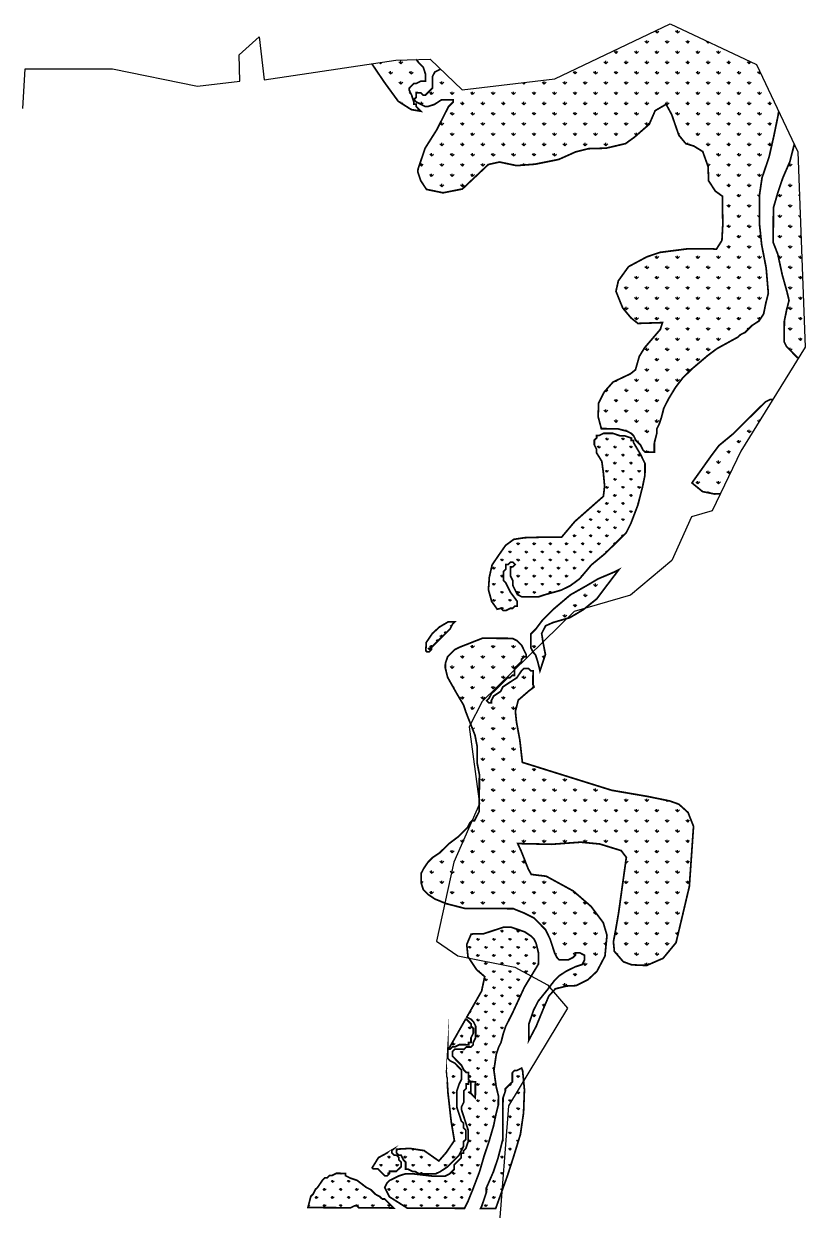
# Model space of a CAD drawing. Header units: metres. Extents: x 335517 to 338331, y 1782039 to 1785453.
# Drawn here: x 336960 to 338331, y 1783373 to 1785453 of the extents above; entities that cross this region are included whole.
import ezdxf

# ---------------------------------------------------------------- set-up
doc = ezdxf.new("R2010")
doc.units = ezdxf.units.M
doc.layers.add('MANGROOVES', color=112, linetype='Continuous')
pattern_1 = [(90, (0, 0), (-14.14213562, 14.14213562), [3.75, -24.53427125999999]), (45, (0, 0), (-14.14213562373095, 14.14213562373095), [3.75, -16.25]), (135, (0, 0), (-14.14213562373095, -14.14213562373095), [3.75, -16.25])]
pattern_2 = [(90, (0, 0), (-17.96051224, 17.96051224), [4.7625, -31.15852448]), (45, (0, 0), (-17.96051224213831, 17.96051224213831), [4.7625, -20.6375]), (135, (0, 0), (-17.96051224213831, -17.9605122421383), [4.7625, -20.6375])]

msp = doc.modelspace()

# ---------------------------------------------------------------- hatches: boundary and pattern name
at = {"layer": 'MANGROOVES'}
h = msp.add_hatch(dxfattribs=at)
h.set_pattern_fill('GRASS', color=256)
h.set_pattern_definition(pattern_2)
h.paths.add_polyline_path([(338245.2695609576, 1785381.242538804), (338093.6015910167, 1785452.733167683), (337891.498340521, 1785355.958040661), (337729.1105727133, 1785336.903762155), (337691.2920172798, 1785373.140265271), (337689.2616746431, 1785372.138944991), (337681.143931155, 1785368.135452654), (337677.0514902354, 1785360.061255566), (337676.939452429, 1785339.819753277), (337672.8694190706, 1785335.793856647), (337668.7993013797, 1785331.767960483), (337664.7292680213, 1785327.742063852), (337660.6815578916, 1785327.764468146), (337656.6563396557, 1785331.835172431), (337652.6087138586, 1785331.857576258), (337648.5610037289, 1785331.879980551), (337648.5161886064, 1785323.783379636), (337644.446155248, 1785319.757483005), (337648.4713734839, 1785315.686778721), (337656.5443018494, 1785311.593670142), (337664.6172302149, 1785307.500561564), (337668.664856012, 1785307.478157737), (337680.8302252972, 1785311.459246247), (337693.0180864763, 1785319.488634748), (337701.1133380705, 1785319.443827094), (337709.2086739973, 1785319.399018973), (337713.256384127, 1785319.376614679), (337713.2339765657, 1785315.328314221), (337705.0938255163, 1785307.276521427), (337696.9088593444, 1785291.128127717), (337684.6314522529, 1785266.905536919), (337664.2138936453, 1785234.631068994), (337660.0989608318, 1785222.508571915), (337655.9841123509, 1785210.386074369), (337651.8692638699, 1785198.263576823), (337651.1898378151, 1785193.687970909), (337656.3857971953, 1785177.823684133), (337666.5565551066, 1785162.393384321), (337695.582592438, 1785156.424733039), (337729.4645810993, 1785163.070097079), (337775.0552432613, 1785206.035103136), (337794.565965236, 1785210.368491604), (337824.6156749582, 1785204.052584739), (337857.1075790622, 1785206.605887018), (337898.520014501, 1785214.917804275), (337927.9938491691, 1785228.078773199), (337950.5888243507, 1785233.761699429), (337981.361977273, 1785234.616280407), (338015.5934331428, 1785242.626283522), (338031.0395750772, 1785253.815072334), (338057.147690806, 1785276.560755997), (338067.5359095936, 1785300.418398085), (338086.742547313, 1785311.586336475), (338096.5562741552, 1785293.424866129), (338109.0284605132, 1785257.33781674), (338121.2541264353, 1785242.579429563), (338135.2477819542, 1785238.402217971), (338150.9204048866, 1785228.749419729), (338160.3469187795, 1785202.390616593), (338161.2344413183, 1785177.445614685), (338173.0993678436, 1785159.272790838), (338185.3453028869, 1785150.502627281), (338186.0947853129, 1785100.618371829), (338184.5741507197, 1785072.953552481), (338174.9169393552, 1785057.633001547), (338163.6393069729, 1785058.378710512), (338124.6652841665, 1785058.252772543), (338076.0851061509, 1785052.03042506), (338053.136955632, 1785044.299629562), (338020.9055697406, 1785027.054131969), (338002.9907598363, 1785002.213237859), (337998.7863220136, 1784983.787697524), (338010.5907375377, 1784954.682549945), (338025.1943053254, 1784937.177854269), (338037.2795075917, 1784927.536439326), (338080.3991461107, 1784928.933873561), (338076.5127945457, 1784916.957493921), (338064.4288468855, 1784902.845040715), (338049.0495316546, 1784884.933347837), (338039.688005439, 1784869.715137888), (338033.0098072744, 1784846.301700389), (338024.2392648544, 1784839.260594498), (337993.5984291778, 1784824.705510688), (337978.2221323982, 1784807.339145082), (337968.290751894, 1784787.761229708), (337967.6122316181, 1784763.769203814), (337973.1722946195, 1784743.061520606), (337985.315340676, 1784742.994308191), (338001.505928197, 1784742.904692416), (338017.6741924894, 1784738.766775717), (338025.7471208549, 1784734.673667139), (338029.7723390907, 1784730.602962854), (338033.7751497653, 1784722.483958112), (338041.8256705696, 1784714.342549076), (338045.8285655767, 1784706.223543867), (338049.8537838125, 1784702.152839582), (338053.9014096097, 1784702.130435755), (338061.9967455365, 1784702.085627635), (338066.0444556661, 1784702.063223341), (338066.0892707887, 1784710.159824256), (338066.1340859112, 1784718.256425171), (338070.2713419534, 1784734.427223175), (338070.3161570759, 1784742.52382409), (338074.4085979956, 1784750.598021178), (338078.5235308091, 1784762.720518257), (338082.6607868513, 1784778.891316261), (338090.8457530232, 1784795.039709971), (338103.1007525534, 1784815.214000311), (338115.3333445225, 1784831.339990194), (338131.6136466211, 1784847.443575783), (338160.0817255662, 1784871.57655034), (338176.3395357711, 1784883.631835938), (338212.8805430817, 1784903.671701916), (338216.9505764401, 1784907.697598547), (338225.0683199282, 1784911.701090883), (338237.2785043359, 1784923.778780309), (338249.4662811824, 1784931.808169276), (338257.628839793, 1784943.908262528), (338261.7885881958, 1784964.127444855), (338265.925844238, 1784980.298242859), (338262.1247016149, 1785024.85195172), (338254.2534413008, 1785065.379764417), (338250.4073992225, 1785101.836872829), (338250.5194370289, 1785122.078375118), (338250.5418445902, 1785126.126675575), (338250.6986975191, 1785154.464778779), (338254.9032605776, 1785182.780477688), (338267.247890353, 1785219.147969859), (338275.544894798, 1785255.53795019), (338283.8643063375, 1785295.976146646), (338283.8839231406, 1785299.520249995)])
h = msp.add_hatch(dxfattribs=at)
h.set_pattern_fill('GRASS', color=256)
h.set_pattern_definition(pattern_2)
h.paths.add_polyline_path([(337664.9085285115, 1785360.128467513), (337664.9309360727, 1785364.176767971), (337660.9504486269, 1785376.344073638), (337652.9000121552, 1785384.485482207), (337648.9900227259, 1785389.760173531), (337613.1280716117, 1785388.770354909), (337570.8217356338, 1785382.460254735), (337593.0873369589, 1785349.630674205), (337617.0583150895, 1785316.796563086), (337639.9620468332, 1785302.265585187), (337656.4770791825, 1785299.448768752), (337648.4265583613, 1785307.590177805), (337648.4489659226, 1785311.638478263), (337644.4013401255, 1785311.66088209), (337644.4237476868, 1785315.709182548), (337640.4432602409, 1785327.876488214), (337636.4404495663, 1785335.995492957), (337636.4628571276, 1785340.043793414), (337644.603008177, 1785348.095586209), (337648.6506339741, 1785348.073182382), (337656.7683774621, 1785352.076674719), (337664.8637133889, 1785352.031866598)])
h = msp.add_hatch(dxfattribs=at)
h.set_pattern_fill('GRASS', color=256)
h.set_pattern_definition(pattern_2)
h.paths.add_polyline_path([(338317.5167645505, 1785228.340703739), (338311.4124129008, 1785241.259772197), (338303.6320447348, 1785210.849732634), (338291.3321457494, 1785182.578841845), (338283.1024487875, 1785158.333846753), (338274.8502599319, 1785130.040551671), (338274.5141465128, 1785069.316044806), (338282.4974446332, 1785049.029734397), (338290.391028176, 1785012.550222624), (338298.3295111739, 1784984.1673113), (338302.2875910585, 1784967.951705176), (338298.1502502169, 1784951.780823306), (338293.9905866135, 1784931.561724845), (338293.7889185621, 1784895.127020727), (338297.7917292366, 1784887.008015984), (338305.8422500408, 1784878.866606948), (338318.4293860898, 1784866.137321287), (338330.726874778, 1784885.989019506)])
h = msp.add_hatch(dxfattribs=at)
h.set_pattern_fill('GRASS', color=256)
h.set_pattern_definition(pattern_2)
h.paths.add_polyline_path([(338273.759529574, 1784794.027272357), (338268.9427217499, 1784794.053933648), (338260.8250625944, 1784790.050440844), (338228.264458397, 1784757.843269666), (338203.8440895816, 1784733.687890816), (338179.4461283274, 1784713.580812423), (338167.2134520258, 1784697.454823007), (338131.9962691571, 1784647.985454191), (338150.6643008894, 1784632.771547364), (338171.6621457165, 1784628.570823144), (338181.9205521901, 1784629.068035799), (338217.7268041582, 1784703.574271462)])
h = msp.add_hatch(dxfattribs=at)
h.set_pattern_fill('GRASS', color=256, scale=20)
h.set_pattern_definition(pattern_1)
h.paths.add_polyline_path([(338024.8732254985, 1784576.789864958), (338037.1954477126, 1784609.109056672), (338045.4700441295, 1784641.450652212), (338049.6297077331, 1784661.669750673), (338049.7417460062, 1784681.911337294), (338041.7360403244, 1784698.149347245), (338029.7051164069, 1784718.458061481), (338029.7275239681, 1784722.506361939), (338025.679898171, 1784722.528765766), (338025.7023057323, 1784726.577066224), (338013.5816672371, 1784730.692579096), (338005.4864156429, 1784730.73738675), (337993.3657771477, 1784734.852899622), (337985.2705255534, 1784734.897707276), (337977.1751896266, 1784734.942515397), (337969.0574461386, 1784730.93902306), (337965.0098203415, 1784730.961426887), (337964.9874127802, 1784726.913126429), (337960.9172950892, 1784722.887230265), (337960.8724799667, 1784714.79062935), (337964.8753749739, 1784706.671624141), (337964.841763632, 1784700.599173454), (337974.0049672984, 1784685.800290334), (337976.6258917874, 1784666.357405792), (337978.8794573724, 1784642.144642128), (337976.7349390713, 1784624.43238388), (337961.6544746388, 1784611.222731909), (337926.6942186804, 1784580.398987418), (337903.3012396455, 1784552.705764837), (337870.9000983924, 1784552.885106901), (337839.1754120458, 1784552.038162345), (337819.7177628293, 1784549.078198358), (337805.3345792528, 1784538.591514526), (337792.958121382, 1784520.935854704), (337781.6105320498, 1784504.297078355), (337776.7149166578, 1784482.509842047), (337775.2298741023, 1784460.703728), (337780.9148382398, 1784440.221305518), (337790.6264283006, 1784426.609556903), (337797.375161444, 1784428.257373073), (337801.4004640124, 1784424.186668322), (337805.4480898095, 1784424.164264495), (337813.5658332976, 1784428.167756832), (337817.6134590947, 1784428.145353005), (337821.6835767857, 1784432.171249169), (337825.7312025828, 1784432.148845342), (337825.7760177053, 1784440.245446257), (337813.7226862265, 1784456.505860035), (337809.7198755519, 1784464.624864778), (337805.7169805448, 1784472.743869987), (337801.6917623089, 1784476.814574271), (337801.781392554, 1784493.007776102), (337805.8514259124, 1784497.033672732), (337805.896241035, 1784505.130273648), (337809.9439511646, 1784505.107869354), (337814.013984523, 1784509.133765985), (337818.0616103201, 1784509.111362157), (337822.0869128886, 1784505.040657406), (337818.0167951976, 1784501.014761242), (337813.9691694005, 1784501.037165069), (337813.8795391554, 1784484.843963239), (337817.8823498299, 1784476.724958496), (337817.8375347074, 1784468.628357581), (337825.8432403891, 1784452.39034763), (337833.9161687546, 1784448.297239051), (337862.2498023321, 1784448.140410862), (337874.4151716174, 1784452.121499372), (337902.7936203174, 1784460.061272098), (337919.029022961, 1784468.068257238), (337935.2869174983, 1784480.12354237), (337955.6596605167, 1784504.301325047), (337980.0576217709, 1784524.40840344), (338000.407957228, 1784544.53788566), (338004.4780749189, 1784548.563781823), (338016.6882593266, 1784560.641471249)])
h = msp.add_hatch(dxfattribs=at)
h.set_pattern_fill('GRASS', color=256)
h.set_pattern_definition(pattern_2)
h.paths.add_polyline_path([(337965.2325672582, 1784444.892579512), (337983.9990121281, 1784469.835717392), (338003.6708225968, 1784495.681431838), (337996.0690331343, 1784491.932383537), (337967.668176873, 1784479.944310354), (337947.3626565385, 1784467.911429049), (337918.9393927159, 1784451.875055408), (337890.4713137707, 1784427.742080851), (337870.1209783137, 1784407.612598632), (337857.8883858779, 1784391.486524416), (337849.7482348286, 1784383.434731622), (337849.6137894609, 1784359.144928876), (337853.6166844681, 1784351.025923667), (337857.6419027039, 1784346.955219382), (337861.6223901498, 1784334.787913716), (337865.5803857018, 1784318.572308058), (337870.60839477, 1784333.91543988), (337875.1173690133, 1784347.302914212), (337870.8039717049, 1784369.276265102), (337868.5638510637, 1784384.27343448), (337875.3953893795, 1784397.531940124), (337888.5216662946, 1784403.368776364), (337917.9244727081, 1784411.859187672), (337941.2320934411, 1784425.659698092)])
h.paths.add_polyline_path([(337708.1250507287, 1784392.31547255), (337712.2174921152, 1784400.389753971), (337716.2788584399, 1784404.407077556), (337704.6107208671, 1784404.422170487), (337689.554855518, 1784395.643459332), (337676.8713352997, 1784384.124789457), (337666.2115201819, 1784368.50474868), (337665.4117285304, 1784354.091860486), (337667.4243798146, 1784352.056508111), (337671.4720056117, 1784352.034104284), (337675.5420389701, 1784356.060000914), (337675.5644465314, 1784360.108301372), (337679.6345642223, 1784364.134197536), (337687.7747152717, 1784372.18599033), (337695.9147819884, 1784380.237783592)])
h.paths.add_polyline_path([(337991.177976277, 1784109.334486918), (337834.7036391968, 1784158.253719086), (337830.2098549163, 1784197.645326266), (337824.34454193, 1784229.198845702), (337822.4333878053, 1784247.652599259), (337827.5760169071, 1784267.408642676), (337846.4573751432, 1784283.735327113), (337855.3043839476, 1784290.290214889), (337853.3029786103, 1784294.34971726), (337853.4374239779, 1784318.639520006), (337849.3897138482, 1784318.6619243), (337845.3644956124, 1784322.732628584), (337837.2691596856, 1784322.777436705), (337833.1991263272, 1784318.751540074), (337825.0365677166, 1784306.651446822), (337800.6610140236, 1784290.592668887), (337796.5684887714, 1784282.518472266), (337784.380711925, 1784274.489083298), (337780.2882710053, 1784266.41488621), (337780.2658634441, 1784262.366585752), (337776.2181533144, 1784262.388990046), (337772.1929350785, 1784266.459694331), (337776.2629684369, 1784270.485590961), (337780.3554936891, 1784278.559787583), (337784.4255270475, 1784282.585684214), (337808.8459801956, 1784306.741062597), (337812.8936059927, 1784306.71865877), (337816.9636393511, 1784310.744555401), (337821.0113494807, 1784310.722151107), (337821.0785721645, 1784322.86705248), (337829.2186388813, 1784330.918845741), (337833.2887565723, 1784334.944741905), (337833.3111641335, 1784338.993042363), (337837.381197492, 1784343.018938993), (337841.4289076216, 1784342.9965347), (337841.4513151829, 1784347.044835157), (337837.4484201758, 1784355.163840366), (337833.4456095012, 1784363.282845109), (337825.3950886969, 1784371.424254145), (337817.3221603314, 1784375.517362723), (337764.702603306, 1784375.808614808), (337724.1363777596, 1784359.839453114), (337716.0186342715, 1784355.835960777), (337707.8785675547, 1784347.784167516), (337703.8084498637, 1784343.758271352), (337699.6936013828, 1784331.635773806), (337699.6487862603, 1784323.539172891), (337703.6067818123, 1784307.323567234), (337719.640600737, 1784278.895847788), (337731.6715246546, 1784258.587133552), (337735.6519277679, 1784246.419828353), (337751.6185240088, 1784205.847207535), (337755.5541119995, 1784185.58330142), (337755.3972590706, 1784157.245198216), (337759.3329313939, 1784136.981291634), (337758.9744099468, 1784072.208399979), (337750.789443775, 1784056.060006269), (337746.7418179778, 1784056.082410097), (337742.6717002869, 1784052.056513933), (337738.5792593672, 1784043.982316844), (337722.2989572685, 1784027.878731255), (337706.0411470637, 1784015.823445657), (337689.760844965, 1783999.719860068), (337677.5730681185, 1783991.690471101), (337669.4329170692, 1783983.638678306), (337661.2703584586, 1783971.538585054), (337657.177917539, 1783963.464387966), (337657.0882872939, 1783947.271186135), (337661.0686904072, 1783935.103880935), (337669.1192112115, 1783926.962471899), (337681.2173578128, 1783918.798659036), (337701.4108403409, 1783910.590038053), (337717.5791046333, 1783906.452121353), (337733.7472845931, 1783902.314205121), (337818.7481853255, 1783901.843720553), (337838.9416678537, 1783893.635099569), (337855.0874402522, 1783885.448882879), (337867.1631792923, 1783873.236769559), (337875.2137000966, 1783865.095360523), (337883.2194057783, 1783848.857350571), (337887.1998088916, 1783836.690045371), (337891.1802958706, 1783824.522655372), (337895.1831065452, 1783816.40365063), (337899.2084091136, 1783812.332945878), (337915.3989966346, 1783812.243330104), (337923.5167401228, 1783816.246822441), (337927.5867734811, 1783820.272719071), (337927.6091810424, 1783824.321019529), (337935.7045169692, 1783824.276211408), (337943.7774453347, 1783820.18310283), (337943.7326302122, 1783812.086501914), (337939.6401892925, 1783804.012304826), (337927.4747356748, 1783800.031216783), (337919.3570765193, 1783796.027723979), (337911.2393330312, 1783792.024231642), (337899.0515561847, 1783783.994842675), (337890.9114051354, 1783775.94304988), (337878.6788131664, 1783759.817059998), (337862.3761035064, 1783739.665173951), (337854.1911373346, 1783723.516780241), (337850.0762888537, 1783711.394282695), (337845.9613560401, 1783699.271785616), (337845.8041090881, 1783670.862495557), (337858.940410967, 1783695.730018481), (337871.4828937012, 1783726.259494593), (337881.0441225371, 1783748.631810954), (337892.4394859837, 1783761.353209906), (337912.599896295, 1783766.271574573), (337928.9622633026, 1783767.019327614), (337949.992823377, 1783777.591578233), (337965.3819991176, 1783791.967546379), (337979.5010003523, 1783818.7442401), (337983.0587710917, 1783855.275555885), (337976.4704113342, 1783877.44381872), (337955.1515899615, 1783905.729595693), (337924.0945986066, 1783932.727940995), (337876.5197236361, 1783958.690762836), (337850.3640792854, 1783961.853507884), (337845.0473476436, 1783971.27219502), (337833.134905905, 1784001.517888582), (337826.5038576906, 1784015.97376821), (337885.218267397, 1784014.642790084), (337936.9140848601, 1784018.380649743), (337970.4516640457, 1784015.177009342), (338007.9693866571, 1784003.568142488), (338016.9640200306, 1783991.781774332), (338003.3710797407, 1783894.11057456), (337998.8641910655, 1783867.979725727), (337994.3685122231, 1783843.8608322), (337995.9534439718, 1783827.085523553), (338011.6237434829, 1783808.890954578), (338026.3579172234, 1783803.444104314), (338052.5246976587, 1783802.29327907), (338081.451888081, 1783814.87573859), (338104.085462264, 1783842.247552264), (338114.3911365563, 1783885.448146753), (338127.4480141824, 1783940.705401877), (338134.7805638111, 1784046.168178141), (338125.1834509315, 1784070.365076029), (338109.157232951, 1784084.872994339), (338093.0183168236, 1784090.60157137), (338053.8669609691, 1784098.592250565)])
h = msp.add_hatch(dxfattribs=at)
h.set_pattern_fill('GRASS', color=256, scale=20)
h.set_pattern_definition(pattern_1)
h.paths.add_polyline_path([(337708.1250507287, 1784392.31547255), (337712.2174921152, 1784400.389753971), (337716.2788584399, 1784404.407077556), (337704.6107208671, 1784404.422170487), (337689.554855518, 1784395.643459332), (337676.8713352997, 1784384.124789457), (337666.2115201819, 1784368.50474868), (337665.4117285304, 1784354.091860486), (337667.4243798146, 1784352.056508111), (337671.4720056117, 1784352.034104284), (337675.5420389701, 1784356.060000914), (337675.5644465314, 1784360.108301372), (337679.6345642223, 1784364.134197536), (337687.7747152717, 1784372.18599033), (337695.9147819884, 1784380.237783592)])
h = msp.add_hatch(dxfattribs=at)
h.set_pattern_fill('GRASS', color=256, scale=20)
h.set_pattern_definition(pattern_1)
h.paths.add_polyline_path([(337838.2246254263, 1783764.089400592), (337862.7346244868, 1783804.437981273), (337862.8466622931, 1783824.679483561), (337858.8886672079, 1783840.895173552), (337854.8857722008, 1783849.014178761), (337850.8605539649, 1783853.084883045), (337838.7624073636, 1783861.248695908), (337826.6417688684, 1783865.36420878), (337814.5212147057, 1783869.479721186), (337802.3782529818, 1783869.546933133), (337765.8821451262, 1783857.603667604), (337749.6914732726, 1783857.693283845), (337744.8388003472, 1783857.113864124), (337737.1415670362, 1783839.010071604), (337739.3457471501, 1783817.785501925), (337754.4751801782, 1783794.832139152), (337768.6702695825, 1783782.821597286), (337763.222557375, 1783757.33059293), (337737.241898333, 1783711.768056547), (337744.8147672417, 1783707.928486407), (337748.8399854776, 1783703.857782123), (337752.8427961521, 1783695.73877738), (337752.7307583458, 1783675.497275092), (337748.6383174261, 1783667.423078004), (337748.6159098648, 1783663.374777546), (337744.5458765065, 1783659.348880916), (337736.4505405797, 1783659.393689036), (337732.3804228887, 1783655.367792872), (337716.1898353677, 1783655.457408647), (337712.1197176767, 1783651.431512483), (337712.0749025542, 1783643.334911568), (337716.1002051226, 1783639.264206817), (337720.1254233585, 1783635.193502532), (337724.1507259269, 1783631.122797781), (337728.1759441627, 1783627.052093496), (337732.1787548373, 1783618.933088754), (337736.2040574057, 1783614.862384002), (337740.2516832028, 1783614.839980175), (337740.184460519, 1783602.695078803), (337744.2097630874, 1783598.624374051), (337752.3050146817, 1783598.579566397), (337752.1481617527, 1783570.241463194), (337744.097725281, 1783578.382871763), (337744.2097630874, 1783598.624374051), (337740.1620529577, 1783598.646778345), (337740.1396453964, 1783594.598477887), (337736.0920195993, 1783594.620881714), (337736.0472044768, 1783586.524280799), (337731.9770867858, 1783582.498384635), (337731.8650489795, 1783562.256882347), (337727.7726080598, 1783554.182685259), (337727.7502004986, 1783550.134384801), (337731.7306031451, 1783537.966995268), (337735.7110905909, 1783525.799689602), (337739.6914937042, 1783513.632384402), (337739.5794558979, 1783493.390882114), (337735.4646074169, 1783481.268384568), (337731.394489726, 1783477.242488404), (337731.3720821647, 1783473.194187946), (337727.3244563676, 1783473.216591773), (337727.2796412451, 1783465.119990858), (337719.1394901957, 1783457.068198063), (337715.0694568373, 1783453.042301433), (337715.0246417148, 1783444.945700518), (337706.8844906655, 1783436.893907723), (337698.7667471774, 1783432.890415386), (337678.5284495267, 1783433.002435455), (337642.1219719162, 1783437.252371756), (337629.9789258597, 1783437.31958417), (337617.8135565746, 1783433.33849566), (337601.578153931, 1783425.33151052), (337597.5080362401, 1783421.305614356), (337593.4155953204, 1783413.231417268), (337597.4184059949, 1783405.112412525), (337601.4213010021, 1783396.993407316), (337632.7771872882, 1783377.150653397), (337733.1711110288, 1783376.641256455), (337738.9968593048, 1783388.135070215), (337747.204233038, 1783408.331764383), (337759.5264552521, 1783440.650956096), (337767.7786441077, 1783468.944251179), (337776.0084254022, 1783493.189245804), (337784.2606142579, 1783521.482540886), (337788.4202778614, 1783541.701639347), (337792.5575343703, 1783557.872521684), (337792.6471646154, 1783574.065723514), (337788.6891690634, 1783590.281329172), (337784.7983961952, 1783618.641836202), (337789.0028749212, 1783646.957535579), (337793.1177234021, 1783659.080033125), (337797.2102486544, 1783667.154229746), (337801.3475046965, 1783683.32502775), (337805.46243751, 1783695.447524829), (337817.7398446015, 1783719.670115627)])
h = msp.add_hatch(dxfattribs=at)
h.set_pattern_fill('GRASS', color=256, scale=20)
h.set_pattern_definition(pattern_1)
h.paths.add_polyline_path([(337748.7727627938, 1783691.71288075), (337744.7475445579, 1783695.783585034), (337744.7699521192, 1783699.831885492), (337740.7446495508, 1783703.902590243), (337736.7194313149, 1783707.973294528), (337735.0832142289, 1783707.982351078), (337723.4140673184, 1783687.518053778), (337705.1851546664, 1783655.518320148), (337708.0944994409, 1783655.502216768), (337712.1645327993, 1783659.528113399), (337716.212242929, 1783659.505709105), (337724.329986417, 1783663.509201442), (337732.4252380112, 1783663.464393788), (337740.520573938, 1783663.419585667), (337740.5429814993, 1783667.467886125), (337744.590691629, 1783667.445481831), (337744.6355067515, 1783675.542082746), (337748.7279476712, 1783683.616279834)])
h = msp.add_hatch(dxfattribs=at)
h.set_pattern_fill('GRASS', color=256, scale=20)
h.set_pattern_definition(pattern_1)
h.paths.add_polyline_path([(337728.1311290401, 1783618.955492581), (337724.1059108043, 1783623.026196865), (337720.0806082359, 1783627.096901617), (337716.0553900001, 1783631.167605901), (337707.9824616346, 1783635.26071448), (337703.9572433987, 1783639.331418764), (337704.0020585212, 1783647.42801968), (337704.0244660825, 1783651.476320137), (337704.0356698629, 1783653.500470314), (337701.8423579422, 1783616.212364372), (337704.2815282235, 1783578.634576006), (337709.8326578252, 1783529.399920869), (337715.4687834088, 1783495.507922092), (337701.5899303939, 1783474.950856124), (337688.2697335958, 1783459.681421439), (337662.4282695782, 1783477.812979766), (337637.5664851015, 1783481.654111866), (337614.0257382784, 1783480.299466887), (337614.0124139514, 1783477.892204521), (337613.9900063901, 1783473.843904064), (337618.015224626, 1783469.773199779), (337622.0629347557, 1783469.750795485), (337626.0657454302, 1783461.631790743), (337630.0909636661, 1783457.561086458), (337630.0685561048, 1783453.512786001), (337630.0461485435, 1783449.464485543), (337630.0237409823, 1783445.416185085), (337634.071451112, 1783445.393780792), (337642.1443794775, 1783441.300672213), (337646.1920052746, 1783441.278268386), (337654.2649336401, 1783437.185159808), (337662.3602695669, 1783437.140351687), (337666.407895364, 1783437.11794786), (337674.5032312908, 1783437.073139739), (337682.5985672176, 1783437.028331619), (337690.7162263732, 1783441.031824422), (337702.9040875522, 1783449.061212923), (337706.9741209105, 1783453.087109554), (337719.1843053183, 1783465.164798979), (337723.2544230092, 1783469.190695143), (337727.3468639289, 1783477.264892231), (337731.4393048486, 1783485.339089319), (337731.484119971, 1783493.435690234), (337735.5542376621, 1783497.461586398), (337735.5990527846, 1783505.558187314), (337735.6438679071, 1783513.654788229), (337731.6185653387, 1783517.72549298), (337731.6633804612, 1783525.822093896), (337727.6381622254, 1783529.89279818), (337723.6577591121, 1783542.06010338), (337719.677272133, 1783554.227493379), (337719.7669023781, 1783570.42069521), (337719.7893099394, 1783574.468995668), (337719.8341250619, 1783582.565596583), (337723.9490578754, 1783594.688093662), (337728.0414987951, 1783602.76229075), (337728.0639063563, 1783606.810591208), (337728.0863139176, 1783610.858891665)])
h = msp.add_hatch(dxfattribs=at)
h.set_pattern_fill('GRASS', color=256, scale=20)
h.set_pattern_definition(pattern_1)
h.paths.add_polyline_path([(337831.2219196895, 1783506.13299707), (337836.7632809062, 1783544.063530118), (337838.3271038832, 1783584.582380448), (337835.1775002542, 1783617.566107052), (337833.39265064, 1783622.421288863), (337825.274907164, 1783618.417796532), (337821.2272813669, 1783618.440200359), (337817.1572480085, 1783614.414303728), (337817.0676177634, 1783598.221101898), (337808.9274667141, 1783590.169309103), (337804.8574333557, 1783586.143412473), (337804.8350257945, 1783582.095112015), (337800.7200929809, 1783569.972614936), (337800.3167564113, 1783497.103122366), (337792.0421599943, 1783464.761526825), (337783.8124630324, 1783440.516531734), (337771.5125640471, 1783412.245640945), (337771.4677489245, 1783404.149040029), (337763.2380519627, 1783379.904044938), (337761.5113913318, 1783376.497458388), (337787.8933558108, 1783376.36359678), (337808.8342135386, 1783434.663435042), (337820.0234589862, 1783469.565774269)])
h = msp.add_hatch(dxfattribs=at)
h.set_pattern_fill('GRASS', color=256, scale=20)
h.set_pattern_definition(pattern_1)
h.paths.add_polyline_path([(337621.9733045106, 1783453.557593655), (337621.9957120719, 1783457.605894112), (337617.9704095034, 1783461.676598864), (337617.9928170647, 1783465.724899321), (337613.9675988289, 1783469.795603606), (337609.9198886992, 1783469.8180079), (337605.8946704633, 1783473.888712184), (337605.9170780246, 1783477.937012642), (337607.9520946823, 1783479.949960936), (337594.0992676792, 1783471.842301953), (337582.4171182814, 1783465.558044848), (337571.3439068756, 1783447.765193373), (337573.3565581599, 1783445.729840997), (337581.4518940866, 1783445.685032876), (337585.4771123225, 1783441.614328592), (337589.5023305583, 1783437.543624307), (337593.5276331267, 1783433.472919556), (337597.5752589239, 1783433.450515729), (337601.6453766148, 1783437.476411893), (337601.6677841761, 1783441.52471235), (337605.7154099732, 1783441.502308523), (337609.7630357703, 1783441.479904696), (337613.8107459, 1783441.457500403), (337617.8807792584, 1783445.483397033), (337621.9508969493, 1783449.509293197)])
h = msp.add_hatch(dxfattribs=at)
h.set_pattern_fill('GRASS', color=256, scale=20)
h.set_pattern_definition(pattern_1)
h.paths.add_polyline_path([(337569.1071799787, 1783409.317541172), (337561.0343359457, 1783413.410649284), (337544.910886776, 1783425.645166898), (337532.7903326133, 1783429.760679304), (337524.7174042478, 1783433.853787882), (337524.7398118091, 1783437.90208834), (337516.6444758823, 1783437.94689646), (337508.5492242881, 1783437.991704114), (337500.4314808, 1783433.988211778), (337496.3837706703, 1783434.010616071), (337492.3137373119, 1783429.984719441), (337488.2661115148, 1783430.007123268), (337484.1959938239, 1783425.981227104), (337476.0334352133, 1783413.881133852), (337471.9634018549, 1783409.855237221), (337467.8709609352, 1783401.781040133), (337463.8008432442, 1783397.755143969), (337459.663587202, 1783381.584345965), (337458.7551294246, 1783378.033638153), (337533.5561090648, 1783377.654099343), (337540.6167778049, 1783381.136265691), (337544.664403602, 1783381.113861864), (337548.1587724632, 1783377.580005695), (337608.845844692, 1783377.272080594), (337601.3540783183, 1783384.848505943), (337593.303557514, 1783392.989914979), (337589.2558473843, 1783393.012319273), (337585.2306291485, 1783397.083023558), (337577.157700783, 1783401.176132136), (337573.1324825471, 1783405.246836421)])

# ---------------------------------------------------------------- linework, layer by layer
at = {"color": 3}
msp.add_lwpolyline([(336958.5903793624, 1785303.974243483), (336963.0641663992, 1785373.764631459), (337115.899982605, 1785373.740578142), (337265.3033182372, 1785343.423426234), (337339.0569980568, 1785351.952441097), (337338.3306783281, 1785398.432957754), (337373.2167665049, 1785430.044057177), (337381.9624387971, 1785354.291398836), (337613.1280716117, 1785388.770354909), (337673.2477356447, 1785390.42970587), (337729.1105727133, 1785336.903762155), (337891.498340521, 1785355.958040661), (338093.6015910167, 1785452.733167683), (338245.2695609576, 1785381.242538804), (338317.5167645505, 1785228.340703739), (338330.726874778, 1784885.989019506), (338217.7268041582, 1784703.574271462), (338167.4378712648, 1784598.932236078), (338131.3158971175, 1784588.353350848), (338096.8500824897, 1784512.033473744), (338024.5301505752, 1784451.483439892), (337925.5976474378, 1784422.776534564), (337764.4295181542, 1784265.172552188), (337741.6396735333, 1784220.525089222), (337759.3637102961, 1784085.506426951), (337714.3300469352, 1783983.26087221), (337683.899540058, 1783845.166363283), (337721.3593687704, 1783819.329372356), (337821.6480248836, 1783799.337568654), (337878.5388431614, 1783768.59980797), (337913.7460426241, 1783727.288084936), (337810.5549821529, 1783556.310708467), (337793.5436386035, 1783337.560788149)], dxfattribs=at)
at = {"layer": 'MANGROOVES', "const_width": 3.036018851447781, "flags": 128}
for points in [[(337570.8277785223, 1785382.45134478), (337593.0873369589, 1785349.630674205), (337617.0583150895, 1785316.796563086), (337639.9620468332, 1785302.265585187), (337656.4770791825, 1785299.448768752), (337648.4265583613, 1785307.590177805), (337648.4489659226, 1785311.638478263), (337644.4013401255, 1785311.66088209), (337644.4237476868, 1785315.709182548), (337640.4432602409, 1785327.876488214), (337636.4404495663, 1785335.995492957), (337636.4628571276, 1785340.043793414), (337644.603008177, 1785348.095586209), (337648.6506339741, 1785348.073182382), (337656.7683774621, 1785352.076674719), (337664.8637133889, 1785352.031866598), (337664.9085285115, 1785360.128467513), (337664.9309360727, 1785364.176767971), (337660.9504486269, 1785376.344073638), (337652.9000121552, 1785384.485482207), (337648.4073306754, 1785390.546242333)], [(337691.3939945225, 1785373.190558202), (337689.2616746431, 1785372.138944991), (337681.143931155, 1785368.135452654), (337677.0514902354, 1785360.061255566), (337676.939452429, 1785339.819753277), (337672.8694190706, 1785335.793856647), (337668.7993013797, 1785331.767960483), (337664.7292680213, 1785327.742063852), (337660.6815578916, 1785327.764468146), (337656.6563396557, 1785331.835172431), (337652.6087138586, 1785331.857576258), (337648.5610037289, 1785331.879980551), (337648.5161886064, 1785323.783379636), (337644.446155248, 1785319.757483005), (337648.4713734839, 1785315.686778721), (337656.5443018494, 1785311.593670142), (337664.6172302149, 1785307.500561564), (337668.664856012, 1785307.478157737), (337680.8302252972, 1785311.459246247), (337693.0180864763, 1785319.488634748), (337701.1133380705, 1785319.443827094), (337709.2086739973, 1785319.399018973), (337713.256384127, 1785319.376614679), (337713.2339765657, 1785315.328314221), (337705.0938255163, 1785307.276521427), (337696.9088593444, 1785291.128127717), (337684.6314522529, 1785266.905536919), (337664.2138936453, 1785234.631068994), (337660.0989608318, 1785222.508571915), (337655.9841123509, 1785210.386074369), (337651.8692638699, 1785198.263576823), (337651.1898378151, 1785193.687970909), (337656.3857971953, 1785177.823684133), (337666.5565551066, 1785162.393384321), (337695.582592438, 1785156.424733039), (337729.4645810993, 1785163.070097079), (337775.0552432613, 1785206.035103136), (337794.565965236, 1785210.368491604), (337824.6156749582, 1785204.052584739), (337857.1075790622, 1785206.605887018), (337898.520014501, 1785214.917804275), (337927.9938491691, 1785228.078773199), (337950.5888243507, 1785233.761699429), (337981.361977273, 1785234.616280407), (338015.5934331428, 1785242.626283522), (338031.0395750772, 1785253.815072334), (338057.147690806, 1785276.560755997), (338067.5359095936, 1785300.418398085), (338086.742547313, 1785311.586336475), (338096.5562741552, 1785293.424866129), (338109.0284605132, 1785257.33781674), (338121.2541264353, 1785242.579429563), (338135.2477819542, 1785238.402217971), (338150.9204048866, 1785228.749419729), (338160.3469187795, 1785202.390616593), (338161.2344413183, 1785177.445614685), (338173.0993678436, 1785159.272790838), (338185.3453028869, 1785150.502627281), (338186.0947853129, 1785100.618371829), (338184.5741507197, 1785072.953552481), (338174.9169393552, 1785057.633001547), (338163.6393069729, 1785058.378710512), (338124.6652841665, 1785058.252772543), (338076.0851061509, 1785052.03042506), (338053.136955632, 1785044.299629562), (338020.9055697406, 1785027.054131969), (338002.9907598363, 1785002.213237859), (337998.7863220136, 1784983.787697524), (338010.5907375377, 1784954.682549945), (338025.1943053254, 1784937.177854269), (338037.2795075917, 1784927.536439326), (338080.3991461107, 1784928.933873561), (338076.5127945457, 1784916.957493921), (338064.4288468855, 1784902.845040715), (338049.0495316546, 1784884.933347837), (338039.688005439, 1784869.715137888), (338033.0098072744, 1784846.301700389), (338024.2392648544, 1784839.260594498), (337993.5984291778, 1784824.705510688), (337978.2221323982, 1784807.339145082), (337968.290751894, 1784787.761229708), (337967.6122316181, 1784763.769203814), (337973.1722946195, 1784743.061520606), (337985.315340676, 1784742.994308191), (338001.505928197, 1784742.904692416), (338017.6741924894, 1784738.766775717), (338025.7471208549, 1784734.673667139), (338029.7723390907, 1784730.602962854), (338033.7751497653, 1784722.483958112), (338041.8256705696, 1784714.342549076), (338045.8285655767, 1784706.223543867), (338049.8537838125, 1784702.152839582), (338053.9014096097, 1784702.130435755), (338061.9967455365, 1784702.085627635), (338066.0444556661, 1784702.063223341), (338066.0892707887, 1784710.159824256), (338066.1340859112, 1784718.256425171), (338070.2713419534, 1784734.427223175), (338070.3161570759, 1784742.52382409), (338074.4085979956, 1784750.598021178), (338078.5235308091, 1784762.720518257), (338082.6607868513, 1784778.891316261), (338090.8457530232, 1784795.039709971), (338103.1007525534, 1784815.214000311), (338115.3333445225, 1784831.339990194), (338131.6136466211, 1784847.443575783), (338160.0817255662, 1784871.57655034), (338176.3395357711, 1784883.631835938), (338212.8805430817, 1784903.671701916), (338216.9505764401, 1784907.697598547), (338225.0683199282, 1784911.701090883), (338237.2785043359, 1784923.778780309), (338249.4662811824, 1784931.808169276), (338257.628839793, 1784943.908262528), (338261.7885881958, 1784964.127444855), (338265.925844238, 1784980.298242859), (338262.1247016149, 1785024.85195172), (338254.2534413008, 1785065.379764417), (338250.4073992225, 1785101.836872829), (338250.5194370289, 1785122.078375118), (338250.5418445902, 1785126.126675575), (338250.6986975191, 1785154.464778779), (338254.9032605776, 1785182.780477688), (338267.247890353, 1785219.147969859), (338275.544894798, 1785255.53795019), (338283.8643063375, 1785295.976146646), (338283.8805033148, 1785298.902401309)], [(338311.4419207349, 1785241.375105351), (338303.6320447348, 1785210.849732634), (338291.3321457494, 1785182.578841845), (338283.1024487875, 1785158.333846753), (338274.8502599319, 1785130.040551671), (338274.5141465128, 1785069.316044806), (338282.4974446332, 1785049.029734397), (338290.391028176, 1785012.550222624), (338298.3295111739, 1784984.1673113), (338302.2875910585, 1784967.951705176), (338298.1502502169, 1784951.780823306), (338293.9905866135, 1784931.561724845), (338293.7889185621, 1784895.127020727), (338297.7917292366, 1784887.008015984), (338305.8422500408, 1784878.866606948), (338317.9179890809, 1784866.654493628), (338317.9145434411, 1784866.031981199)], [(338273.9157156822, 1784794.026407858), (338268.9427217499, 1784794.053933648), (338260.8250625944, 1784790.050440844), (338228.264458397, 1784757.843269666), (338203.8440895816, 1784733.687890816), (338179.4461283274, 1784713.580812423), (338167.2134520258, 1784697.454823007), (338131.9962691571, 1784647.985454191), (338150.6643008894, 1784632.771547364), (338171.6621457165, 1784628.570823144), (338182.2790734004, 1784629.085412892)]]:
    msp.add_lwpolyline(points, dxfattribs=at)
for points in [[(338024.8732254985, 1784576.789864958), (338037.1954477126, 1784609.109056672), (338045.4700441295, 1784641.450652212), (338049.6297077331, 1784661.669750673), (338049.7417460062, 1784681.911337294), (338041.7360403244, 1784698.149347245), (338029.7051164069, 1784718.458061481), (338029.7275239681, 1784722.506361939), (338025.679898171, 1784722.528765766), (338025.7023057323, 1784726.577066224), (338013.5816672371, 1784730.692579096), (338005.4864156429, 1784730.73738675), (337993.3657771477, 1784734.852899622), (337985.2705255534, 1784734.897707276), (337977.1751896266, 1784734.942515397), (337969.0574461386, 1784730.93902306), (337965.0098203415, 1784730.961426887), (337964.9874127802, 1784726.913126429), (337960.9172950892, 1784722.887230265), (337960.8724799667, 1784714.79062935), (337964.8753749739, 1784706.671624141), (337964.841763632, 1784700.599173454), (337974.0049672984, 1784685.800290334), (337976.6258917874, 1784666.357405792), (337978.8794573724, 1784642.144642128), (337976.7349390713, 1784624.43238388), (337961.6544746388, 1784611.222731909), (337926.6942186804, 1784580.398987418), (337903.3012396455, 1784552.705764837), (337870.9000983924, 1784552.885106901), (337839.1754120458, 1784552.038162345), (337819.7177628293, 1784549.078198358), (337805.3345792528, 1784538.591514526), (337792.958121382, 1784520.935854704), (337781.6105320498, 1784504.297078355), (337776.7149166578, 1784482.509842047), (337775.2298741023, 1784460.703728), (337780.9148382398, 1784440.221305518), (337790.6264283006, 1784426.609556903), (337797.375161444, 1784428.257373073), (337801.4004640124, 1784424.186668322), (337805.4480898095, 1784424.164264495), (337813.5658332976, 1784428.167756832), (337817.6134590947, 1784428.145353005), (337821.6835767857, 1784432.171249169), (337825.7312025828, 1784432.148845342), (337825.7760177053, 1784440.245446257), (337813.7226862265, 1784456.505860035), (337809.7198755519, 1784464.624864778), (337805.7169805448, 1784472.743869987), (337801.6917623089, 1784476.814574271), (337801.781392554, 1784493.007776102), (337805.8514259124, 1784497.033672732), (337805.896241035, 1784505.130273648), (337809.9439511646, 1784505.107869354), (337814.013984523, 1784509.133765985), (337818.0616103201, 1784509.111362157), (337822.0869128886, 1784505.040657406), (337818.0167951976, 1784501.014761242), (337813.9691694005, 1784501.037165069), (337813.8795391554, 1784484.843963239), (337817.8823498299, 1784476.724958496), (337817.8375347074, 1784468.628357581), (337825.8432403891, 1784452.39034763), (337833.9161687546, 1784448.297239051), (337862.2498023321, 1784448.140410862), (337874.4151716174, 1784452.121499372), (337902.7936203174, 1784460.061272098), (337919.029022961, 1784468.068257238), (337935.2869174983, 1784480.12354237), (337955.6596605167, 1784504.301325047), (337980.0576217709, 1784524.40840344), (338000.407957228, 1784544.53788566), (338004.4780749189, 1784548.563781823), (338016.6882593266, 1784560.641471249)], [(337965.2325672582, 1784444.892579512), (337983.9990121281, 1784469.835717392), (338003.6708225968, 1784495.681431838), (337996.0690331343, 1784491.932383537), (337967.668176873, 1784479.944310354), (337947.3626565385, 1784467.911429049), (337918.9393927159, 1784451.875055408), (337890.4713137707, 1784427.742080851), (337870.1209783137, 1784407.612598632), (337857.8883858779, 1784391.486524416), (337849.7482348286, 1784383.434731622), (337849.6137894609, 1784359.144928876), (337853.6166844681, 1784351.025923667), (337857.6419027039, 1784346.955219382), (337861.6223901498, 1784334.787913716), (337865.5803857018, 1784318.572308058), (337870.60839477, 1784333.91543988), (337875.1173690133, 1784347.302914212), (337870.8039717049, 1784369.276265102), (337868.5638510637, 1784384.27343448), (337875.3953893795, 1784397.531940124), (337888.5216662946, 1784403.368776364), (337917.9244727081, 1784411.859187672), (337941.2320934411, 1784425.659698092)], [(337708.1250507287, 1784392.31547255), (337712.2174921152, 1784400.389753971), (337716.2788584399, 1784404.407077556), (337704.6107208671, 1784404.422170487), (337689.554855518, 1784395.643459332), (337676.8713352997, 1784384.124789457), (337666.2115201819, 1784368.50474868), (337665.4117285304, 1784354.091860486), (337667.4243798146, 1784352.056508111), (337671.4720056117, 1784352.034104284), (337675.5420389701, 1784356.060000914), (337675.5644465314, 1784360.108301372), (337679.6345642223, 1784364.134197536), (337687.7747152717, 1784372.18599033), (337695.9147819884, 1784380.237783592)], [(337991.177976277, 1784109.334486918), (337834.7036391968, 1784158.253719086), (337830.2098549163, 1784197.645326266), (337824.34454193, 1784229.198845702), (337822.4333878053, 1784247.652599259), (337827.5760169071, 1784267.408642676), (337846.4573751432, 1784283.735327113), (337855.3043839476, 1784290.290214889), (337853.3029786103, 1784294.34971726), (337853.4374239779, 1784318.639520006), (337849.3897138482, 1784318.6619243), (337845.3644956124, 1784322.732628584), (337837.2691596856, 1784322.777436705), (337833.1991263272, 1784318.751540074), (337825.0365677166, 1784306.651446822), (337800.6610140236, 1784290.592668887), (337796.5684887714, 1784282.518472266), (337784.380711925, 1784274.489083298), (337780.2882710053, 1784266.41488621), (337780.2658634441, 1784262.366585752), (337776.2181533144, 1784262.388990046), (337772.1929350785, 1784266.459694331), (337776.2629684369, 1784270.485590961), (337780.3554936891, 1784278.559787583), (337784.4255270475, 1784282.585684214), (337808.8459801956, 1784306.741062597), (337812.8936059927, 1784306.71865877), (337816.9636393511, 1784310.744555401), (337821.0113494807, 1784310.722151107), (337821.0785721645, 1784322.86705248), (337829.2186388813, 1784330.918845741), (337833.2887565723, 1784334.944741905), (337833.3111641335, 1784338.993042363), (337837.381197492, 1784343.018938993), (337841.4289076216, 1784342.9965347), (337841.4513151829, 1784347.044835157), (337837.4484201758, 1784355.163840366), (337833.4456095012, 1784363.282845109), (337825.3950886969, 1784371.424254145), (337817.3221603314, 1784375.517362723), (337764.702603306, 1784375.808614808), (337724.1363777596, 1784359.839453114), (337716.0186342715, 1784355.835960777), (337707.8785675547, 1784347.784167516), (337703.8084498637, 1784343.758271352), (337699.6936013828, 1784331.635773806), (337699.6487862603, 1784323.539172891), (337703.6067818123, 1784307.323567234), (337719.640600737, 1784278.895847788), (337731.6715246546, 1784258.587133552), (337735.6519277679, 1784246.419828353), (337751.6185240088, 1784205.847207535), (337755.5541119995, 1784185.58330142), (337755.3972590706, 1784157.245198216), (337759.3329313939, 1784136.981291634), (337758.9744099468, 1784072.208399979), (337750.789443775, 1784056.060006269), (337746.7418179778, 1784056.082410097), (337742.6717002869, 1784052.056513933), (337738.5792593672, 1784043.982316844), (337722.2989572685, 1784027.878731255), (337706.0411470637, 1784015.823445657), (337689.760844965, 1783999.719860068), (337677.5730681185, 1783991.690471101), (337669.4329170692, 1783983.638678306), (337661.2703584586, 1783971.538585054), (337657.177917539, 1783963.464387966), (337657.0882872939, 1783947.271186135), (337661.0686904072, 1783935.103880935), (337669.1192112115, 1783926.962471899), (337681.2173578128, 1783918.798659036), (337701.4108403409, 1783910.590038053), (337717.5791046333, 1783906.452121353), (337733.7472845931, 1783902.314205121), (337818.7481853255, 1783901.843720553), (337838.9416678537, 1783893.635099569), (337855.0874402522, 1783885.448882879), (337867.1631792923, 1783873.236769559), (337875.2137000966, 1783865.095360523), (337883.2194057783, 1783848.857350571), (337887.1998088916, 1783836.690045371), (337891.1802958706, 1783824.522655372), (337895.1831065452, 1783816.40365063), (337899.2084091136, 1783812.332945878), (337915.3989966346, 1783812.243330104), (337923.5167401228, 1783816.246822441), (337927.5867734811, 1783820.272719071), (337927.6091810424, 1783824.321019529), (337935.7045169692, 1783824.276211408), (337943.7774453347, 1783820.18310283), (337943.7326302122, 1783812.086501914), (337939.6401892925, 1783804.012304826), (337927.4747356748, 1783800.031216783), (337919.3570765193, 1783796.027723979), (337911.2393330312, 1783792.024231642), (337899.0515561847, 1783783.994842675), (337890.9114051354, 1783775.94304988), (337878.6788131664, 1783759.817059998), (337862.3761035064, 1783739.665173951), (337854.1911373346, 1783723.516780241), (337850.0762888537, 1783711.394282695), (337845.9613560401, 1783699.271785616), (337845.8041090881, 1783670.862495557), (337858.940410967, 1783695.730018481), (337871.4828937012, 1783726.259494593), (337881.0441225371, 1783748.631810954), (337892.4394859837, 1783761.353209906), (337912.599896295, 1783766.271574573), (337928.9622633026, 1783767.019327614), (337949.992823377, 1783777.591578233), (337965.3819991176, 1783791.967546379), (337979.5010003523, 1783818.7442401), (337983.0587710917, 1783855.275555885), (337976.4704113342, 1783877.44381872), (337955.1515899615, 1783905.729595693), (337924.0945986066, 1783932.727940995), (337876.5197236361, 1783958.690762836), (337850.3640792854, 1783961.853507884), (337845.0473476436, 1783971.27219502), (337833.134905905, 1784001.517888582), (337826.5038576906, 1784015.97376821), (337885.218267397, 1784014.642790084), (337936.9140848601, 1784018.380649743), (337970.4516640457, 1784015.177009342), (338007.9693866571, 1784003.568142488), (338016.9640200306, 1783991.781774332), (338003.3710797407, 1783894.11057456), (337998.8641910655, 1783867.979725727), (337994.3685122231, 1783843.8608322), (337995.9534439718, 1783827.085523553), (338011.6237434829, 1783808.890954578), (338026.3579172234, 1783803.444104314), (338052.5246976587, 1783802.29327907), (338081.451888081, 1783814.87573859), (338104.085462264, 1783842.247552264), (338114.3911365563, 1783885.448146753), (338127.4480141824, 1783940.705401877), (338134.7805638111, 1784046.168178141), (338125.1834509315, 1784070.365076029), (338109.157232951, 1784084.872994339), (338093.0183168236, 1784090.60157137), (338053.8669609691, 1784098.592250565)], [(337838.2246254263, 1783764.089400592), (337862.7346244868, 1783804.437981273), (337862.8466622931, 1783824.679483561), (337858.8886672079, 1783840.895173552), (337854.8857722008, 1783849.014178761), (337850.8605539649, 1783853.084883045), (337838.7624073636, 1783861.248695908), (337826.6417688684, 1783865.36420878), (337814.5212147057, 1783869.479721186), (337802.3782529818, 1783869.546933133), (337765.8821451262, 1783857.603667604), (337749.6914732726, 1783857.693283845), (337744.8388003472, 1783857.113864124), (337737.1415670362, 1783839.010071604), (337739.3457471501, 1783817.785501925), (337754.4751801782, 1783794.832139152), (337768.6702695825, 1783782.821597286), (337763.222557375, 1783757.33059293), (337737.241898333, 1783711.768056547), (337744.8147672417, 1783707.928486407), (337748.8399854776, 1783703.857782123), (337752.8427961521, 1783695.73877738), (337752.7307583458, 1783675.497275092), (337748.6383174261, 1783667.423078004), (337748.6159098648, 1783663.374777546), (337744.5458765065, 1783659.348880916), (337736.4505405797, 1783659.393689036), (337732.3804228887, 1783655.367792872), (337716.1898353677, 1783655.457408647), (337712.1197176767, 1783651.431512483), (337712.0749025542, 1783643.334911568), (337716.1002051226, 1783639.264206817), (337720.1254233585, 1783635.193502532), (337724.1507259269, 1783631.122797781), (337728.1759441627, 1783627.052093496), (337732.1787548373, 1783618.933088754), (337736.2040574057, 1783614.862384002), (337740.2516832028, 1783614.839980175), (337740.184460519, 1783602.695078803), (337744.2097630874, 1783598.624374051), (337752.3050146817, 1783598.579566397), (337752.1481617527, 1783570.241463194), (337744.097725281, 1783578.382871763), (337744.2097630874, 1783598.624374051), (337740.1620529577, 1783598.646778345), (337740.1396453964, 1783594.598477887), (337736.0920195993, 1783594.620881714), (337736.0472044768, 1783586.524280799), (337731.9770867858, 1783582.498384635), (337731.8650489795, 1783562.256882347), (337727.7726080598, 1783554.182685259), (337727.7502004986, 1783550.134384801), (337731.7306031451, 1783537.966995268), (337735.7110905909, 1783525.799689602), (337739.6914937042, 1783513.632384402), (337739.5794558979, 1783493.390882114), (337735.4646074169, 1783481.268384568), (337731.394489726, 1783477.242488404), (337731.3720821647, 1783473.194187946), (337727.3244563676, 1783473.216591773), (337727.2796412451, 1783465.119990858), (337719.1394901957, 1783457.068198063), (337715.0694568373, 1783453.042301433), (337715.0246417148, 1783444.945700518), (337706.8844906655, 1783436.893907723), (337698.7667471774, 1783432.890415386), (337678.5284495267, 1783433.002435455), (337642.1219719162, 1783437.252371756), (337629.9789258597, 1783437.31958417), (337617.8135565746, 1783433.33849566), (337601.578153931, 1783425.33151052), (337597.5080362401, 1783421.305614356), (337593.4155953204, 1783413.231417268), (337597.4184059949, 1783405.112412525), (337601.4213010021, 1783396.993407316), (337632.7771872882, 1783377.150653397), (337733.1711110288, 1783376.641256455), (337738.9968593048, 1783388.135070215), (337747.204233038, 1783408.331764383), (337759.5264552521, 1783440.650956096), (337767.7786441077, 1783468.944251179), (337776.0084254022, 1783493.189245804), (337784.2606142579, 1783521.482540886), (337788.4202778614, 1783541.701639347), (337792.5575343703, 1783557.872521684), (337792.6471646154, 1783574.065723514), (337788.6891690634, 1783590.281329172), (337784.7983961952, 1783618.641836202), (337789.0028749212, 1783646.957535579), (337793.1177234021, 1783659.080033125), (337797.2102486544, 1783667.154229746), (337801.3475046965, 1783683.32502775), (337805.46243751, 1783695.447524829), (337817.7398446015, 1783719.670115627)], [(337728.1311290401, 1783618.955492581), (337724.1059108043, 1783623.026196865), (337720.0806082359, 1783627.096901617), (337716.0553900001, 1783631.167605901), (337707.9824616346, 1783635.26071448), (337703.9572433987, 1783639.331418764), (337704.0020585212, 1783647.42801968), (337704.0244660825, 1783651.476320137), (337704.0356698629, 1783653.500470314), (337701.8423579422, 1783616.212364372), (337704.2815282235, 1783578.634576006), (337709.8326578252, 1783529.399920869), (337715.4687834088, 1783495.507922092), (337701.5899303939, 1783474.950856124), (337688.2697335958, 1783459.681421439), (337662.4282695782, 1783477.812979766), (337637.5664851015, 1783481.654111866), (337614.0257382784, 1783480.299466887), (337614.0124139514, 1783477.892204521), (337613.9900063901, 1783473.843904064), (337618.015224626, 1783469.773199779), (337622.0629347557, 1783469.750795485), (337626.0657454302, 1783461.631790743), (337630.0909636661, 1783457.561086458), (337630.0685561048, 1783453.512786001), (337630.0461485435, 1783449.464485543), (337630.0237409823, 1783445.416185085), (337634.071451112, 1783445.393780792), (337642.1443794775, 1783441.300672213), (337646.1920052746, 1783441.278268386), (337654.2649336401, 1783437.185159808), (337662.3602695669, 1783437.140351687), (337666.407895364, 1783437.11794786), (337674.5032312908, 1783437.073139739), (337682.5985672176, 1783437.028331619), (337690.7162263732, 1783441.031824422), (337702.9040875522, 1783449.061212923), (337706.9741209105, 1783453.087109554), (337719.1843053183, 1783465.164798979), (337723.2544230092, 1783469.190695143), (337727.3468639289, 1783477.264892231), (337731.4393048486, 1783485.339089319), (337731.484119971, 1783493.435690234), (337735.5542376621, 1783497.461586398), (337735.5990527846, 1783505.558187314), (337735.6438679071, 1783513.654788229), (337731.6185653387, 1783517.72549298), (337731.6633804612, 1783525.822093896), (337727.6381622254, 1783529.89279818), (337723.6577591121, 1783542.06010338), (337719.677272133, 1783554.227493379), (337719.7669023781, 1783570.42069521), (337719.7893099394, 1783574.468995668), (337719.8341250619, 1783582.565596583), (337723.9490578754, 1783594.688093662), (337728.0414987951, 1783602.76229075), (337728.0639063563, 1783606.810591208), (337728.0863139176, 1783610.858891665)], [(337748.7727627938, 1783691.71288075), (337744.7475445579, 1783695.783585034), (337744.7699521192, 1783699.831885492), (337740.7446495508, 1783703.902590243), (337736.7194313149, 1783707.973294528), (337735.0832142289, 1783707.982351078), (337723.4140673184, 1783687.518053778), (337705.1851546664, 1783655.518320148), (337708.0944994409, 1783655.502216768), (337712.1645327993, 1783659.528113399), (337716.212242929, 1783659.505709105), (337724.329986417, 1783663.509201442), (337732.4252380112, 1783663.464393788), (337740.520573938, 1783663.419585667), (337740.5429814993, 1783667.467886125), (337744.590691629, 1783667.445481831), (337744.6355067515, 1783675.542082746), (337748.7279476712, 1783683.616279834)], [(337831.2219196895, 1783506.13299707), (337836.7632809062, 1783544.063530118), (337838.3271038832, 1783584.582380448), (337835.1775002542, 1783617.566107052), (337833.39265064, 1783622.421288863), (337825.274907164, 1783618.417796532), (337821.2272813669, 1783618.440200359), (337817.1572480085, 1783614.414303728), (337817.0676177634, 1783598.221101898), (337808.9274667141, 1783590.169309103), (337804.8574333557, 1783586.143412473), (337804.8350257945, 1783582.095112015), (337800.7200929809, 1783569.972614936), (337800.3167564113, 1783497.103122366), (337792.0421599943, 1783464.761526825), (337783.8124630324, 1783440.516531734), (337771.5125640471, 1783412.245640945), (337771.4677489245, 1783404.149040029), (337763.2380519627, 1783379.904044938), (337761.5113913318, 1783376.497458388), (337787.8933558108, 1783376.36359678), (337808.8342135386, 1783434.663435042), (337820.0234589862, 1783469.565774269)], [(337621.9733045106, 1783453.557593655), (337621.9957120719, 1783457.605894112), (337617.9704095034, 1783461.676598864), (337617.9928170647, 1783465.724899321), (337613.9675988289, 1783469.795603606), (337609.9198886992, 1783469.8180079), (337605.8946704633, 1783473.888712184), (337605.9170780246, 1783477.937012642), (337607.9520946823, 1783479.949960936), (337594.0992676792, 1783471.842301953), (337582.4171182814, 1783465.558044848), (337571.3439068756, 1783447.765193373), (337573.3565581599, 1783445.729840997), (337581.4518940866, 1783445.685032876), (337585.4771123225, 1783441.614328592), (337589.5023305583, 1783437.543624307), (337593.5276331267, 1783433.472919556), (337597.5752589239, 1783433.450515729), (337601.6453766148, 1783437.476411893), (337601.6677841761, 1783441.52471235), (337605.7154099732, 1783441.502308523), (337609.7630357703, 1783441.479904696), (337613.8107459, 1783441.457500403), (337617.8807792584, 1783445.483397033), (337621.9508969493, 1783449.509293197)], [(337569.1071799787, 1783409.317541172), (337561.0343359457, 1783413.410649284), (337544.910886776, 1783425.645166898), (337532.7903326133, 1783429.760679304), (337524.7174042478, 1783433.853787882), (337524.7398118091, 1783437.90208834), (337516.6444758823, 1783437.94689646), (337508.5492242881, 1783437.991704114), (337500.4314808, 1783433.988211778), (337496.3837706703, 1783434.010616071), (337492.3137373119, 1783429.984719441), (337488.2661115148, 1783430.007123268), (337484.1959938239, 1783425.981227104), (337476.0334352133, 1783413.881133852), (337471.9634018549, 1783409.855237221), (337467.8709609352, 1783401.781040133), (337463.8008432442, 1783397.755143969), (337459.663587202, 1783381.584345965), (337458.7551294246, 1783378.033638153), (337533.5561090648, 1783377.654099343), (337540.6167778049, 1783381.136265691), (337544.664403602, 1783381.113861864), (337548.1587724632, 1783377.580005695), (337608.845844692, 1783377.272080594), (337601.3540783183, 1783384.848505943), (337593.303557514, 1783392.989914979), (337589.2558473843, 1783393.012319273), (337585.2306291485, 1783397.083023558), (337577.157700783, 1783401.176132136), (337573.1324825471, 1783405.246836421)]]:
    msp.add_lwpolyline(points, close=True, dxfattribs=at)

doc.saveas('drawing.dxf')
